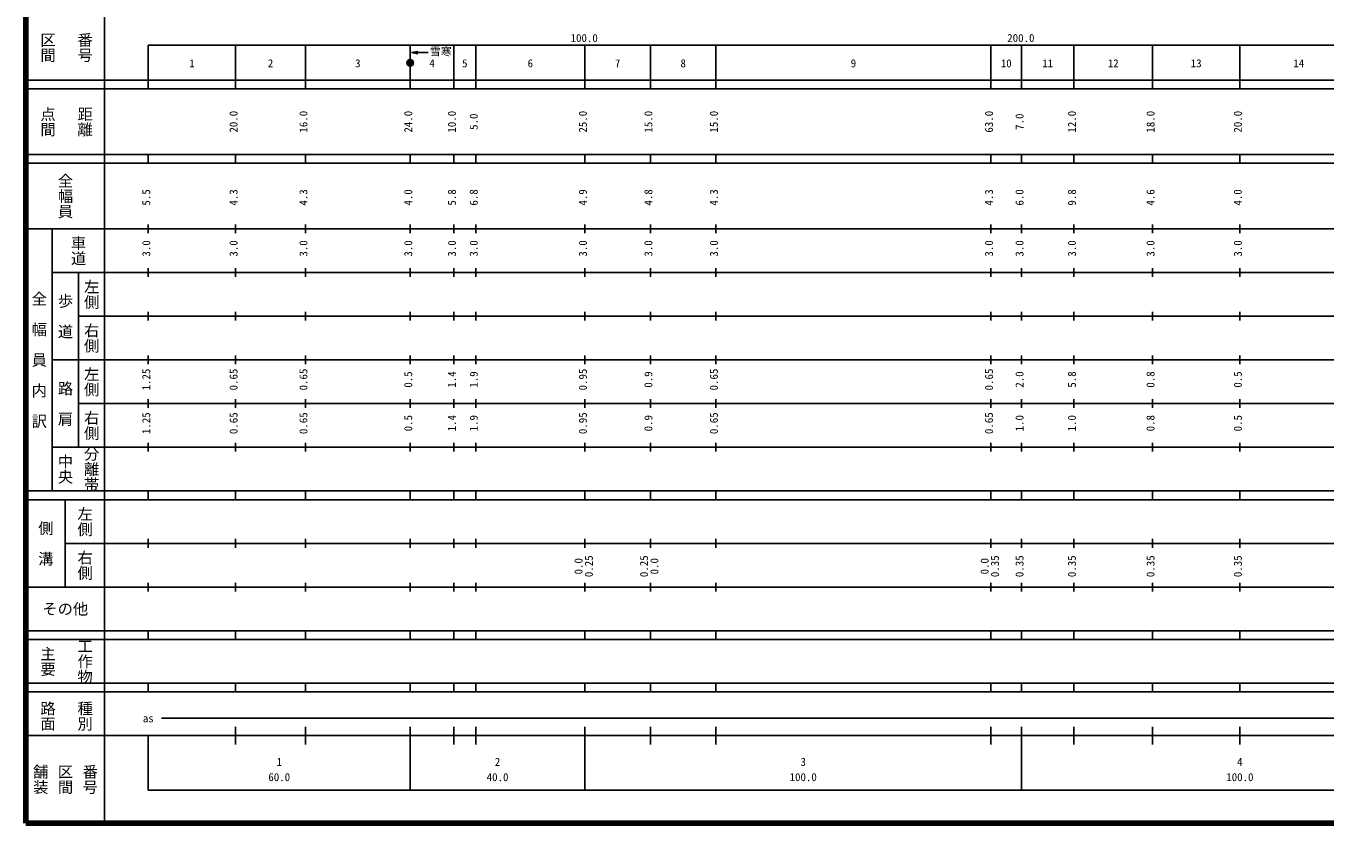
# Model space of a CAD drawing. Units: millimetres on the paper, enlarged 1000 times. Extents: x 40000 to 680000, y 20000 to 380000.
# Drawn here: x 40000 to 337501, y 20000 to 202409 of the extents above; entities that cross this region are included whole.
import ezdxf
from ezdxf.enums import TextEntityAlignment as Align

# ---------------------------------------------------------------- set-up
doc = ezdxf.new("R2010")
doc.units = ezdxf.units.MM
doc.header["$LTSCALE"] = 1000
doc.layers.add('M-TTL', color=2, linetype='Continuous', lineweight=140)
doc.layers.add('M-TTL-BAND', color=7, linetype='Continuous', lineweight=25)
doc.styles.add('@ＭＳ ゴシック', font='')
doc.styles.add('ＭＳ ゴシック', font='')
doc.styles.get('@ＭＳ ゴシック').set_extended_font_data('@MS Gothic')
doc.styles.get('ＭＳ ゴシック').set_extended_font_data('MS Gothic')

msp = doc.modelspace()

# ---------------------------------------------------------------- hatches: boundary and pattern name
at = {"layer": 'M-TTL-BAND'}
msp.add_hatch(color=256, dxfattribs=at).paths.add_polyline_path([(128750, 194000, 1), (127250, 194000, 1)])

# ---------------------------------------------------------------- linework, layer by layer
at = {"layer": 'M-TTL'}
for p, q in [((40000, 380000), (40000, 20000)), ((40000, 20000), (680000, 20000))]:
    msp.add_line(p, q, dxfattribs=at)
at = {"layer": 'M-TTL-BAND'}
for p, q in [((58000, 370000), (58000, 20000)), ((68000, 198000), (579000, 198000)), ((68000, 198000), (68000, 188000)), ((88000, 188000), (88000, 198000)), ((104000, 188000), (104000, 198000)), ((128000, 188000), (128000, 198000)), ((128256, 196336), (129733, 196597)), ((138000, 188000), (138000, 198000)), ((143000, 188000), (143000, 198000)), ((168000, 188000), (168000, 198000)), ((183000, 188000), (183000, 198000)), ((198000, 188000), (198000, 198000)), ((261000, 188000), (261000, 198000)), ((268000, 188000), (268000, 198000)), ((280000, 188000), (280000, 198000)), ((298000, 188000), (298000, 198000)), ((318000, 188000), (318000, 198000)), ((132145, 196336), (128256, 196336)), ((128256, 196336), (129733, 196076)), ((132145, 196336), (128256, 196336)), ((40000, 190000), (579000, 190000)), ((40000, 188000), (579000, 188000)), ((40000, 173000), (579000, 173000)), ((68000, 171000), (68000, 173000)), ((88000, 171000), (88000, 173000)), ((104000, 171000), (104000, 173000)), ((128000, 171000), (128000, 173000)), ((138000, 171000), (138000, 173000)), ((143000, 171000), (143000, 173000)), ((168000, 171000), (168000, 173000)), ((183000, 171000), (183000, 173000)), ((198000, 171000), (198000, 173000)), ((261000, 171000), (261000, 173000)), ((268000, 171000), (268000, 173000)), ((280000, 171000), (280000, 173000)), ((298000, 171000), (298000, 173000)), ((318000, 171000), (318000, 173000)), ((40000, 171000), (579000, 171000)), ((40000, 156000), (579000, 156000)), ((46000, 96000), (46000, 156000)), ((68000, 155000), (68000, 157000)), ((88000, 155000), (88000, 157000)), ((104000, 155000), (104000, 157000)), ((128000, 155000), (128000, 157000)), ((138000, 155000), (138000, 157000)), ((143000, 155000), (143000, 157000)), ((168000, 155000), (168000, 157000)), ((183000, 155000), (183000, 157000)), ((198000, 155000), (198000, 157000)), ((261000, 155000), (261000, 157000)), ((268000, 155000), (268000, 157000)), ((280000, 155000), (280000, 157000)), ((298000, 155000), (298000, 157000)), ((318000, 155000), (318000, 157000)), ((46000, 146000), (579000, 146000)), ((52000, 146000), (52000, 106000)), ((68000, 145000), (68000, 147000)), ((88000, 145000), (88000, 147000)), ((104000, 145000), (104000, 147000)), ((128000, 145000), (128000, 147000)), ((138000, 145000), (138000, 147000)), ((143000, 145000), (143000, 147000)), ((168000, 145000), (168000, 147000)), ((183000, 145000), (183000, 147000)), ((198000, 145000), (198000, 147000)), ((261000, 145000), (261000, 147000)), ((268000, 145000), (268000, 147000)), ((280000, 145000), (280000, 147000)), ((298000, 145000), (298000, 147000)), ((318000, 145000), (318000, 147000)), ((68000, 135000), (68000, 137000)), ((88000, 135000), (88000, 137000)), ((104000, 135000), (104000, 137000)), ((128000, 135000), (128000, 137000)), ((138000, 135000), (138000, 137000)), ((143000, 135000), (143000, 137000)), ((168000, 135000), (168000, 137000)), ((183000, 135000), (183000, 137000)), ((198000, 135000), (198000, 137000)), ((261000, 135000), (261000, 137000)), ((268000, 135000), (268000, 137000)), ((280000, 135000), (280000, 137000)), ((298000, 135000), (298000, 137000)), ((318000, 135000), (318000, 137000)), ((52000, 136000), (579000, 136000)), ((46000, 126000), (579000, 126000)), ((68000, 125000), (68000, 127000)), ((88000, 125000), (88000, 127000)), ((104000, 125000), (104000, 127000)), ((128000, 125000), (128000, 127000)), ((138000, 125000), (138000, 127000)), ((143000, 125000), (143000, 127000)), ((168000, 125000), (168000, 127000)), ((183000, 125000), (183000, 127000)), ((198000, 125000), (198000, 127000)), ((261000, 125000), (261000, 127000)), ((268000, 125000), (268000, 127000)), ((280000, 125000), (280000, 127000)), ((298000, 125000), (298000, 127000)), ((318000, 125000), (318000, 127000)), ((68000, 115000), (68000, 117000)), ((88000, 115000), (88000, 117000)), ((104000, 115000), (104000, 117000)), ((128000, 115000), (128000, 117000)), ((138000, 115000), (138000, 117000)), ((143000, 115000), (143000, 117000)), ((168000, 115000), (168000, 117000)), ((183000, 115000), (183000, 117000)), ((198000, 115000), (198000, 117000)), ((261000, 115000), (261000, 117000)), ((268000, 115000), (268000, 117000)), ((280000, 115000), (280000, 117000)), ((298000, 115000), (298000, 117000)), ((318000, 115000), (318000, 117000)), ((52000, 116000), (579000, 116000)), ((46000, 106000), (579000, 106000)), ((68000, 105000), (68000, 107000)), ((88000, 105000), (88000, 107000)), ((104000, 105000), (104000, 107000)), ((128000, 105000), (128000, 107000)), ((138000, 105000), (138000, 107000)), ((143000, 105000), (143000, 107000)), ((168000, 105000), (168000, 107000)), ((183000, 105000), (183000, 107000)), ((198000, 105000), (198000, 107000)), ((261000, 105000), (261000, 107000)), ((268000, 105000), (268000, 107000)), ((280000, 105000), (280000, 107000)), ((298000, 105000), (298000, 107000)), ((318000, 105000), (318000, 107000)), ((40000, 96000), (579000, 96000)), ((68000, 94000), (68000, 96000)), ((88000, 94000), (88000, 96000)), ((104000, 94000), (104000, 96000)), ((128000, 94000), (128000, 96000)), ((138000, 94000), (138000, 96000)), ((143000, 94000), (143000, 96000)), ((168000, 94000), (168000, 96000)), ((183000, 94000), (183000, 96000)), ((198000, 94000), (198000, 96000)), ((261000, 94000), (261000, 96000)), ((268000, 94000), (268000, 96000)), ((280000, 94000), (280000, 96000)), ((298000, 94000), (298000, 96000)), ((318000, 94000), (318000, 96000)), ((40000, 94000), (579000, 94000)), ((49000, 94000), (49000, 74000)), ((49000, 84000), (579000, 84000)), ((68000, 83000), (68000, 85000)), ((88000, 83000), (88000, 85000)), ((104000, 83000), (104000, 85000)), ((128000, 83000), (128000, 85000)), ((138000, 83000), (138000, 85000)), ((143000, 83000), (143000, 85000)), ((168000, 83000), (168000, 85000)), ((183000, 83000), (183000, 85000)), ((198000, 83000), (198000, 85000)), ((261000, 83000), (261000, 85000)), ((268000, 83000), (268000, 85000)), ((280000, 83000), (280000, 85000)), ((298000, 83000), (298000, 85000)), ((318000, 83000), (318000, 85000)), ((68000, 73000), (68000, 75000)), ((88000, 73000), (88000, 75000)), ((104000, 73000), (104000, 75000)), ((128000, 73000), (128000, 75000)), ((138000, 73000), (138000, 75000)), ((143000, 73000), (143000, 75000)), ((168000, 73000), (168000, 75000)), ((183000, 73000), (183000, 75000)), ((198000, 73000), (198000, 75000)), ((261000, 73000), (261000, 75000)), ((268000, 73000), (268000, 75000)), ((280000, 73000), (280000, 75000)), ((298000, 73000), (298000, 75000)), ((318000, 73000), (318000, 75000)), ((40000, 74000), (579000, 74000)), ((40000, 64000), (579000, 64000)), ((68000, 62000), (68000, 64000)), ((88000, 62000), (88000, 64000)), ((104000, 62000), (104000, 64000)), ((128000, 62000), (128000, 64000)), ((138000, 62000), (138000, 64000)), ((143000, 62000), (143000, 64000)), ((168000, 62000), (168000, 64000)), ((183000, 62000), (183000, 64000)), ((198000, 62000), (198000, 64000)), ((261000, 62000), (261000, 64000)), ((268000, 62000), (268000, 64000)), ((280000, 62000), (280000, 64000)), ((298000, 62000), (298000, 64000)), ((318000, 62000), (318000, 64000)), ((40000, 62000), (579000, 62000)), ((40000, 52000), (579000, 52000)), ((68000, 50000), (68000, 52000)), ((88000, 50000), (88000, 52000)), ((104000, 50000), (104000, 52000)), ((128000, 50000), (128000, 52000)), ((138000, 50000), (138000, 52000)), ((143000, 50000), (143000, 52000)), ((168000, 50000), (168000, 52000)), ((183000, 50000), (183000, 52000)), ((198000, 50000), (198000, 52000)), ((261000, 50000), (261000, 52000)), ((268000, 50000), (268000, 52000)), ((280000, 50000), (280000, 52000)), ((298000, 50000), (298000, 52000)), ((318000, 50000), (318000, 52000)), ((40000, 50000), (579000, 50000)), ((71000, 44000), (565000, 44000)), ((88000, 38000), (88000, 42000)), ((104000, 38000), (104000, 42000)), ((128000, 27500), (128000, 42000)), ((138000, 38000), (138000, 42000)), ((143000, 38000), (143000, 42000)), ((168000, 27500), (168000, 42000)), ((183000, 38000), (183000, 42000)), ((198000, 38000), (198000, 42000)), ((261000, 38000), (261000, 42000)), ((268000, 27500), (268000, 42000)), ((280000, 38000), (280000, 42000)), ((298000, 38000), (298000, 42000)), ((318000, 38000), (318000, 42000)), ((40000, 40000), (579000, 40000)), ((68000, 40000), (68000, 27500)), ((68000, 27500), (579000, 27500))]:
    msp.add_line(p, q, dxfattribs=at)
msp.add_lwpolyline([(128750, 194000, 1), (127250, 194000, 1)], format="xyb", close=True, dxfattribs=at)

# ---------------------------------------------------------------- texts
at = {"layer": 'M-TTL-BAND', "style": '@ＭＳ ゴシック'}
for s, p in [('区間', (45000, 197500)), ('番号', (53500, 197500)), ('点間', (45000, 180500)), ('距離', (53500, 180500)), ('全幅員', (49000, 163500)), ('車道', (52000, 151000)), ('左側', (55000, 141000)), ('全\u3000幅\u3000員\u3000内\u3000訳', (43000, 126000)), ('歩\u3000道', (49000, 136000)), ('右側', (55000, 131000)), ('左側', (55000, 121000)), ('路\u3000肩', (49000, 116000)), ('右側', (55000, 111000)), ('中央', (49000, 101000)), ('分離帯', (55000, 101000)), ('左側', (53500, 89000)), ('側\u3000溝', (44500, 84000)), ('右側', (53500, 79000)), ('主要', (45000, 57000)), ('工作物', (53500, 57000)), ('路面', (45000, 44500)), ('種別', (53500, 44500)), ('舗装', (43333, 30000)), ('区間', (49000, 30000)), ('番号', (54667, 30000))]:
    msp.add_text(s, height=2566, rotation=270, dxfattribs=at).set_placement(p, align=Align.MIDDLE_CENTER)
at = {"layer": 'M-TTL-BAND', "style": 'ＭＳ ゴシック'}
for s, p in [('100.0', (167844, 198195)), ('200.0', (267844, 198195)), ('雪寒', (134992, 195116)), ('1', (78000, 192405)), ('2', (96000, 192405)), ('3', (116000, 192405)), ('4', (133000, 192405)), ('5', (140500, 192405)), ('6', (155500, 192405)), ('7', (175500, 192405)), ('8', (190500, 192405)), ('9', (229500, 192405)), ('10', (264500, 192405)), ('11', (274000, 192405)), ('12', (289000, 192405)), ('13', (308000, 192405)), ('14', (331500, 192405)), ('as', (68000, 42500)), ('1', (98000, 32523)), ('2', (148000, 32523)), ('3', (218000, 32523)), ('4', (318000, 32523)), ('60.0', (98000, 29033)), ('40.0', (148000, 29033)), ('100.0', (218000, 29033)), ('100.0', (318000, 29033))]:
    msp.add_text(s, height=1833, dxfattribs=at).set_placement(p, align=Align.BOTTOM_CENTER)
for s, p in [('20.0', (89000, 180500)), ('16.0', (105000, 180500)), ('24.0', (129000, 180500)), ('10.0', (139000, 180500)), ('5.0', (144000, 180500)), ('25.0', (169000, 180500)), ('15.0', (184000, 180500)), ('15.0', (199000, 180500)), ('63.0', (262000, 180500)), ('7.0', (269000, 180500)), ('12.0', (281000, 180500)), ('18.0', (299000, 180500)), ('20.0', (319000, 180500)), ('5.5', (69000, 163174)), ('4.3', (89000, 163174)), ('4.3', (105000, 163174)), ('4.0', (129000, 163174)), ('5.8', (139000, 163174)), ('6.8', (144000, 163174)), ('4.9', (169000, 163174)), ('4.8', (184000, 163174)), ('4.3', (199000, 163174)), ('4.3', (262000, 163174)), ('6.0', (269000, 163174)), ('9.8', (281000, 163174)), ('4.6', (299000, 163174)), ('4.0', (319000, 163174)), ('3.0', (69000, 151500)), ('3.0', (89000, 151500)), ('3.0', (105000, 151500)), ('3.0', (129000, 151500)), ('3.0', (139000, 151500)), ('3.0', (144000, 151500)), ('3.0', (169000, 151500)), ('3.0', (184000, 151500)), ('3.0', (199000, 151500)), ('3.0', (262000, 151500)), ('3.0', (269000, 151500)), ('3.0', (281000, 151500)), ('3.0', (299000, 151500)), ('3.0', (319000, 151500)), ('1.25', (69000, 121500)), ('0.65', (89000, 121500)), ('0.65', (105000, 121500)), ('0.5', (129000, 121500)), ('1.4', (139000, 121500)), ('1.9', (144000, 121500)), ('0.95', (169000, 121500)), ('0.9', (184000, 121500)), ('0.65', (199000, 121500)), ('0.65', (262000, 121500)), ('2.0', (269000, 121500)), ('5.8', (281000, 121500)), ('0.8', (299000, 121500)), ('0.5', (319000, 121500)), ('1.25', (69000, 111500)), ('0.65', (89000, 111500)), ('0.65', (105000, 111500)), ('0.5', (129000, 111500)), ('1.4', (139000, 111500)), ('1.9', (144000, 111500)), ('0.95', (169000, 111500)), ('0.9', (184000, 111500)), ('0.65', (199000, 111500)), ('0.65', (262000, 111500)), ('1.0', (269000, 111500)), ('1.0', (281000, 111500)), ('0.8', (299000, 111500)), ('0.5', (319000, 111500)), ('0.0', (168000, 78764)), ('0.25', (170370, 78764)), ('0.25', (183000, 78764)), ('0.0', (185370, 78764)), ('0.0', (261000, 78764)), ('0.35', (263370, 78764)), ('0.35', (269000, 78764)), ('0.35', (281000, 78764)), ('0.35', (299000, 78764)), ('0.35', (319000, 78764))]:
    msp.add_text(s, height=1833, rotation=90, dxfattribs=at).set_placement(p, align=Align.BOTTOM_CENTER)
msp.add_text('その他', height=2566, dxfattribs=at).set_placement((49000, 69000), align=Align.MIDDLE_CENTER)

doc.saveas('drawing.dxf')
